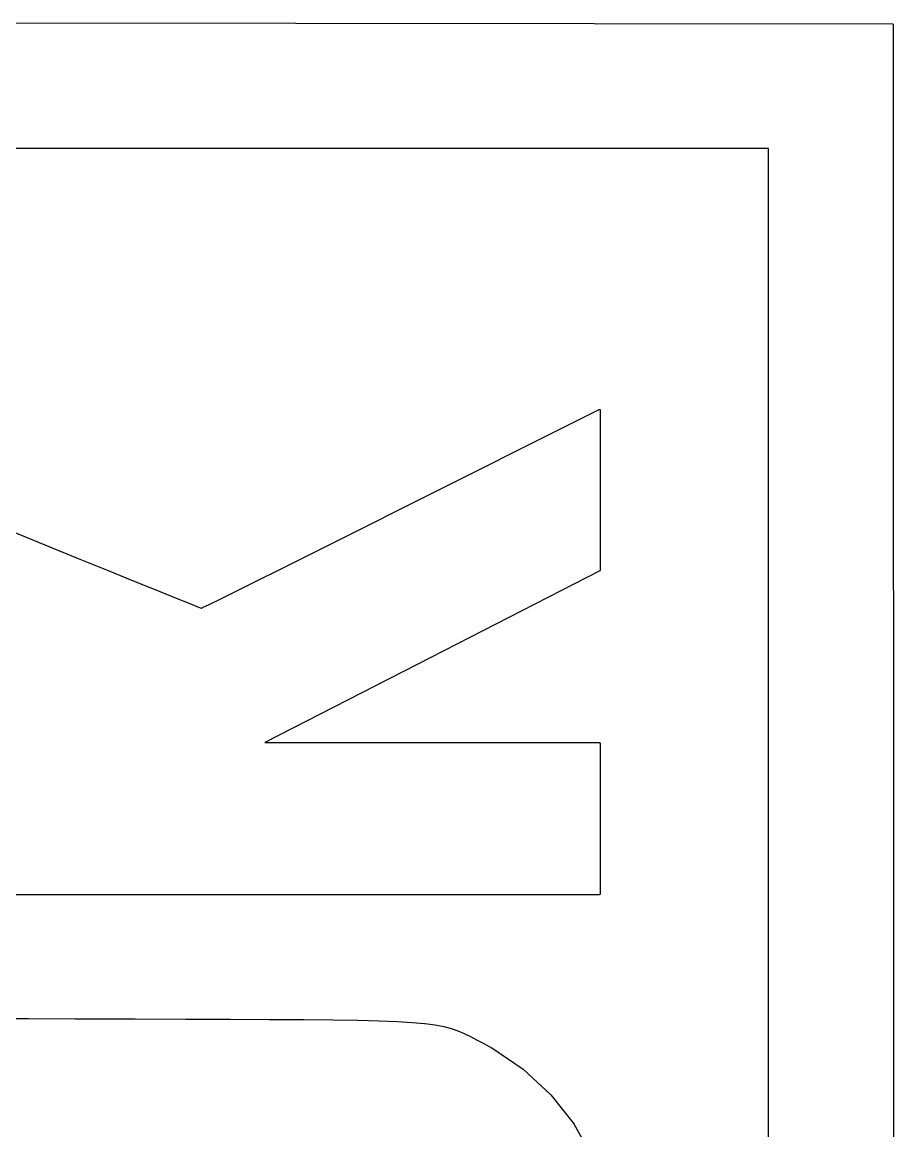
# Model space of a CAD drawing. Extents: x 6.3 to 49.3, y 9.3 to 45.7.
# Drawn here: x 43.55 to 49.32, y 33.27 to 40.6 of the extents above; entities that cross this region are included whole.
import ezdxf

# ---------------------------------------------------------------- set-up
doc = ezdxf.new("R2010")
doc.units = 0
doc.layers.add('BLACK', color=7, linetype='CONTINUOUS')

msp = doc.modelspace()

# ---------------------------------------------------------------- linework, layer by layer
at = {"layer": 'BLACK', "linetype": 'CONTINUOUS'}
for p, q in [((37.2099, 40.6012), (49.3066, 40.5906)), ((49.3066, 40.5906), (49.3067, 40.5906)), ((49.3067, 40.5906), (49.3072, 40.5905)), ((49.3072, 40.5905), (49.3076, 40.5905)), ((49.3076, 40.5905), (49.3076, 40.5905)), ((49.3076, 40.5905), (49.3076, 40.5905)), ((49.3076, 40.5905), (49.3081, 40.5903)), ((49.3081, 40.5903), (49.3085, 40.5902)), ((49.3085, 40.5902), (49.3085, 40.5902)), ((49.3085, 40.5902), (49.3086, 40.5902)), ((49.3086, 40.5902), (49.309, 40.5899)), ((49.309, 40.5899), (49.3094, 40.5897)), ((49.3094, 40.5897), (49.3094, 40.5897)), ((49.3094, 40.5897), (49.3094, 40.5897)), ((49.3094, 40.5897), (49.3098, 40.5894)), ((49.3098, 40.5894), (49.3101, 40.5891)), ((49.3101, 40.5891), (49.3101, 40.5891)), ((49.3101, 40.5891), (49.3102, 40.5891)), ((49.3102, 40.5891), (49.3104, 40.5887)), ((49.3104, 40.5887), (49.3107, 40.5884)), ((49.3107, 40.5884), (49.3108, 40.5883)), ((49.3108, 40.5883), (49.3108, 40.5883)), ((49.3108, 40.5883), (49.311, 40.5879)), ((49.311, 40.5879), (49.3112, 40.5875)), ((49.3112, 40.5875), (49.3112, 40.5875)), ((49.3112, 40.5875), (49.3112, 40.5875)), ((49.3112, 40.5875), (49.3113, 40.587)), ((49.3113, 40.587), (49.3115, 40.5866)), ((49.3115, 40.5866), (49.3115, 40.5865)), ((49.3115, 40.5865), (49.3115, 40.5865)), ((49.3115, 40.5865), (49.3115, 40.5861)), ((49.3115, 40.5861), (49.3116, 40.5856)), ((49.3116, 40.5856), (49.3222, 9.333)), ((48.4867, 39.7657), (38.0403, 39.7657)), ((48.4867, 10.1635), (48.4867, 39.7657)), ((46.0579, 37.384), (47.3676, 38.0407)), ((47.3676, 38.0407), (47.3677, 38.0408)), ((47.3677, 38.0408), (47.3678, 38.0408)), ((47.3678, 38.0408), (47.368, 38.0409)), ((47.368, 38.0409), (47.3683, 38.041)), ((47.3683, 38.041), (47.3686, 38.0411)), ((47.3686, 38.0411), (47.3687, 38.0411)), ((47.3687, 38.0411), (47.3689, 38.0412)), ((47.3689, 38.0412), (47.3692, 38.0412)), ((47.3692, 38.0412), (47.3695, 38.0413)), ((47.3695, 38.0413), (47.3697, 38.0412)), ((47.3697, 38.0412), (47.3699, 38.0413)), ((47.3699, 38.0413), (47.3702, 38.0412)), ((47.3702, 38.0412), (47.3705, 38.0412)), ((47.3705, 38.0412), (47.3707, 38.0412)), ((47.3707, 38.0412), (47.3708, 38.0412)), ((47.3708, 38.0412), (47.3711, 38.0411)), ((47.3711, 38.0411), (47.3715, 38.041)), ((47.3715, 38.041), (47.3716, 38.0409)), ((47.3716, 38.0409), (47.3718, 38.0409)), ((47.3718, 38.0409), (47.3721, 38.0407)), ((47.3721, 38.0407), (47.3723, 38.0406)), ((47.3723, 38.0406), (47.3725, 38.0405)), ((47.3725, 38.0405), (47.3726, 38.0404)), ((47.3726, 38.0404), (47.3729, 38.0402)), ((47.3729, 38.0402), (47.3731, 38.04)), ((47.3731, 38.04), (47.3733, 38.0399)), ((47.3733, 38.0399), (47.3734, 38.0398)), ((47.3734, 38.0398), (47.3736, 38.0395)), ((47.3736, 38.0395), (47.3738, 38.0393)), ((47.3738, 38.0393), (47.3739, 38.0392)), ((47.3739, 38.0392), (47.374, 38.039)), ((47.374, 38.039), (47.3742, 38.0387)), ((47.3742, 38.0387), (47.3743, 38.0385)), ((47.3743, 38.0385), (47.3744, 38.0383)), ((47.3744, 38.0383), (47.3745, 38.0382)), ((47.3745, 38.0382), (47.3745, 38.0379)), ((47.3745, 38.0379), (47.3747, 38.0376)), ((47.3747, 38.0376), (47.3747, 38.0374)), ((47.3747, 38.0374), (47.3747, 38.0372)), ((47.3747, 38.0372), (47.3748, 38.0369)), ((47.3748, 38.0369), (47.3748, 38.0366)), ((47.3748, 38.0366), (47.3748, 38.0364)), ((47.3748, 38.0364), (47.3748, 38.0363)), ((47.3748, 38.0363), (47.3748, 36.9798)), ((45.8388, 37.2741), (46.0579, 37.3839)), ((46.0579, 37.3839), (46.0579, 37.384)), ((46.0579, 37.384), (46.0579, 37.384)), ((43.4677, 37.2424), (43.7045, 37.146)), ((45.6307, 37.17), (45.8387, 37.2741)), ((45.8387, 37.2741), (45.8388, 37.2741)), ((45.8388, 37.2741), (45.8388, 37.2741)), ((45.437, 37.0733), (45.6307, 37.17)), ((45.6307, 37.17), (45.6307, 37.17)), ((43.7045, 37.146), (43.7045, 37.146)), ((43.7045, 37.146), (43.7045, 37.146)), ((43.7045, 37.146), (43.9237, 37.0568)), ((43.9237, 37.0568), (43.9237, 37.0568)), ((43.9237, 37.0568), (44.1228, 36.976)), ((45.2606, 36.9853), (45.437, 37.0733)), ((45.437, 37.0733), (45.437, 37.0733)), ((45.437, 37.0733), (45.437, 37.0733)), ((44.1228, 36.976), (44.1228, 36.976)), ((44.1228, 36.976), (44.2989, 36.9046)), ((45.1045, 36.9077), (45.2605, 36.9853)), ((45.2605, 36.9853), (45.2606, 36.9853)), ((45.2606, 36.9853), (45.2606, 36.9853)), ((47.3721, 36.9754), (46.2556, 36.4026)), ((47.3723, 36.9756), (47.3721, 36.9754)), ((47.3726, 36.9757), (47.3723, 36.9756)), ((47.3727, 36.9758), (47.3726, 36.9757)), ((47.3729, 36.976), (47.3727, 36.9758)), ((47.3731, 36.9762), (47.3729, 36.976)), ((47.3733, 36.9763), (47.3731, 36.9762)), ((47.3735, 36.9765), (47.3733, 36.9763)), ((47.3736, 36.9766), (47.3735, 36.9765)), ((47.3738, 36.9769), (47.3736, 36.9766)), ((47.374, 36.9771), (47.3738, 36.9769)), ((47.3741, 36.9773), (47.374, 36.9771)), ((47.3742, 36.9774), (47.3741, 36.9773)), ((47.3743, 36.9777), (47.3742, 36.9774)), ((47.3744, 36.9779), (47.3743, 36.9777)), ((47.3745, 36.9781), (47.3744, 36.9779)), ((47.3746, 36.9783), (47.3745, 36.9781)), ((47.3747, 36.9788), (47.3746, 36.9786)), ((47.3746, 36.9786), (47.3746, 36.9783)), ((47.3748, 36.9793), (47.3747, 36.9791)), ((47.3747, 36.9791), (47.3747, 36.9788)), ((47.3748, 36.9798), (47.3748, 36.9795)), ((47.3748, 36.9795), (47.3748, 36.9793)), ((44.2989, 36.9046), (44.2989, 36.9046)), ((44.2989, 36.9046), (44.4494, 36.8437)), ((44.972, 36.8419), (45.1045, 36.9076)), ((45.1045, 36.9076), (45.1045, 36.9077)), ((44.4494, 36.8437), (44.4494, 36.8437)), ((44.4494, 36.8437), (44.5715, 36.7944)), ((44.5715, 36.7944), (44.5716, 36.7944)), ((44.5716, 36.7944), (44.5716, 36.7944)), ((44.5716, 36.7944), (44.6626, 36.7579)), ((44.7897, 36.7522), (44.866, 36.7896)), ((44.866, 36.7896), (44.972, 36.8419)), ((44.866, 36.7896), (44.866, 36.7896)), ((44.972, 36.8419), (44.972, 36.8419)), ((44.6626, 36.7579), (44.7198, 36.7352)), ((44.7198, 36.7352), (44.7387, 36.7281)), ((44.7387, 36.7281), (44.7461, 36.7313)), ((44.7461, 36.7313), (44.7897, 36.7522)), ((46.2556, 36.4026), (45.1574, 35.8393)), ((45.1574, 35.8393), (46.2533, 35.839)), ((46.2533, 35.839), (46.2534, 35.839)), ((46.2534, 35.839), (47.3698, 35.8387)), ((47.3698, 35.8387), (47.3699, 35.8387)), ((47.3699, 35.8387), (47.3704, 35.8386)), ((47.3704, 35.8386), (47.3708, 35.8386)), ((47.3708, 35.8386), (47.3709, 35.8386)), ((47.3709, 35.8386), (47.3709, 35.8386)), ((47.3709, 35.8386), (47.3714, 35.8384)), ((47.3714, 35.8384), (47.3718, 35.8383)), ((47.3718, 35.8383), (47.3718, 35.8383)), ((47.3718, 35.8383), (47.3718, 35.8383)), ((47.3718, 35.8383), (47.3722, 35.838)), ((47.3722, 35.838), (47.3726, 35.8378)), ((47.3726, 35.8378), (47.3726, 35.8378)), ((47.3726, 35.8378), (47.3727, 35.8378)), ((47.3727, 35.8378), (47.373, 35.8375)), ((47.373, 35.8375), (47.3734, 35.8372)), ((47.3734, 35.8372), (47.3734, 35.8372)), ((47.3734, 35.8372), (47.3734, 35.8372)), ((47.3734, 35.8372), (47.3737, 35.8368)), ((47.3737, 35.8368), (47.374, 35.8364)), ((47.374, 35.8364), (47.374, 35.8364)), ((47.374, 35.8364), (47.374, 35.8364)), ((47.374, 35.8364), (47.3742, 35.836)), ((47.3742, 35.836), (47.3745, 35.8356)), ((47.3745, 35.8356), (47.3745, 35.8356)), ((47.3745, 35.8356), (47.3745, 35.8355)), ((47.3745, 35.8355), (47.3746, 35.8352)), ((47.3746, 35.8352), (47.3747, 35.8346)), ((47.3747, 35.8346), (47.3747, 35.8346)), ((47.3747, 35.8346), (47.3747, 35.8346)), ((47.3747, 35.8346), (47.3748, 35.8342)), ((47.3748, 35.8342), (47.3748, 35.8337)), ((47.3748, 35.8337), (47.3748, 34.8388)), ((47.3698, 34.8338), (40.9563, 34.8338)), ((47.3703, 34.8339), (47.3698, 34.8338)), ((47.3708, 34.8339), (47.3703, 34.8339)), ((47.3713, 34.8341), (47.3708, 34.8339)), ((47.3708, 34.8339), (47.3708, 34.8339)), ((47.3708, 34.8339), (47.3708, 34.8339)), ((47.3717, 34.8342), (47.3713, 34.8341)), ((47.3722, 34.8344), (47.3717, 34.8342)), ((47.3717, 34.8342), (47.3717, 34.8342)), ((47.3717, 34.8342), (47.3717, 34.8342)), ((47.3726, 34.8346), (47.3722, 34.8344)), ((47.373, 34.835), (47.3726, 34.8347)), ((47.3726, 34.8347), (47.3726, 34.8347)), ((47.3726, 34.8347), (47.3726, 34.8346)), ((47.3733, 34.8353), (47.373, 34.835)), ((47.3734, 34.8353), (47.3733, 34.8353)), ((47.3733, 34.8353), (47.3733, 34.8353)), ((47.3736, 34.8356), (47.3734, 34.8353)), ((47.374, 34.836), (47.3736, 34.8356)), ((47.3742, 34.8364), (47.374, 34.836)), ((47.374, 34.836), (47.374, 34.836)), ((47.374, 34.836), (47.374, 34.836)), ((47.3744, 34.8369), (47.3742, 34.8364)), ((47.3746, 34.8373), (47.3744, 34.8369)), ((47.3744, 34.8369), (47.3744, 34.8369)), ((47.3744, 34.8369), (47.3744, 34.8369)), ((47.3747, 34.8378), (47.3746, 34.8373)), ((47.3748, 34.8383), (47.3747, 34.8378)), ((47.3747, 34.8378), (47.3747, 34.8378)), ((47.3747, 34.8378), (47.3747, 34.8378)), ((47.3748, 34.8388), (47.3748, 34.8383)), ((43.3244, 34.0154), (43.5954, 34.0149)), ((43.5954, 34.0149), (43.5955, 34.0149)), ((43.5955, 34.0149), (43.9033, 34.0141)), ((43.9033, 34.0141), (43.9034, 34.0141)), ((43.9034, 34.0141), (44.2508, 34.0129)), ((44.2508, 34.0129), (44.2509, 34.0129)), ((44.2509, 34.0129), (44.3009, 34.0127)), ((44.3009, 34.0127), (44.3009, 34.0127)), ((44.3009, 34.0127), (44.6347, 34.0116)), ((44.6347, 34.0116), (44.6347, 34.0116)), ((44.6347, 34.0116), (44.9293, 34.0105)), ((44.9293, 34.0105), (44.9294, 34.0105)), ((44.9294, 34.0105), (45.1876, 34.0094)), ((45.1876, 34.0094), (45.1877, 34.0094)), ((45.1877, 34.0094), (45.4124, 34.008)), ((45.4124, 34.008), (45.4124, 34.008)), ((45.4124, 34.008), (45.6065, 34.0061)), ((45.6065, 34.0061), (45.6065, 34.0061)), ((45.6065, 34.0061), (45.6065, 34.0061)), ((45.6065, 34.0061), (45.7726, 34.0035)), ((45.7726, 34.0035), (45.7727, 34.0035)), ((45.7727, 34.0035), (45.7727, 34.0035)), ((45.7727, 34.0035), (45.9137, 34.0001)), ((45.9137, 34.0001), (45.9137, 34.0001)), ((45.9137, 34.0001), (45.9137, 34.0001)), ((45.9137, 34.0001), (46.0324, 33.9955)), ((46.0324, 33.9955), (46.0325, 33.9955)), ((46.0325, 33.9955), (46.0325, 33.9955)), ((46.0325, 33.9955), (46.0325, 33.9955)), ((46.0325, 33.9955), (46.1317, 33.9897)), ((46.1317, 33.9897), (46.1317, 33.9897)), ((46.1317, 33.9897), (46.1318, 33.9897)), ((46.1318, 33.9897), (46.1318, 33.9897)), ((46.1318, 33.9897), (46.2142, 33.9824)), ((46.2142, 33.9824), (46.2143, 33.9824)), ((46.2143, 33.9824), (46.2144, 33.9823)), ((46.2144, 33.9823), (46.2145, 33.9823)), ((46.2145, 33.9823), (46.283, 33.9734)), ((46.283, 33.9734), (46.283, 33.9734)), ((46.283, 33.9734), (46.2832, 33.9733)), ((46.2832, 33.9733), (46.2833, 33.9733)), ((46.2833, 33.9733), (46.3407, 33.9625)), ((46.3407, 33.9625), (46.3407, 33.9625)), ((46.3407, 33.9625), (46.3409, 33.9624)), ((46.3409, 33.9624), (46.341, 33.9624)), ((46.341, 33.9624), (46.3901, 33.9495)), ((46.3901, 33.9495), (46.3902, 33.9495)), ((46.3902, 33.9495), (46.3903, 33.9495)), ((46.3903, 33.9495), (46.3905, 33.9494)), ((46.3905, 33.9494), (46.4341, 33.9343)), ((46.4341, 33.9343), (46.4342, 33.9342)), ((46.4342, 33.9342), (46.4343, 33.9342)), ((46.4343, 33.9342), (46.4344, 33.9341)), ((46.4344, 33.9341), (46.4753, 33.9165)), ((46.4753, 33.9165), (46.4754, 33.9165)), ((46.4754, 33.9165), (46.4755, 33.9164)), ((46.4755, 33.9164), (46.4756, 33.9164)), ((46.4756, 33.9164), (46.5166, 33.8962)), ((46.5166, 33.8962), (46.5166, 33.8961)), ((46.5166, 33.8961), (46.5166, 33.8961)), ((46.5166, 33.8961), (46.5167, 33.8961)), ((46.5167, 33.8961), (46.5606, 33.873)), ((46.5606, 33.873), (46.5606, 33.873)), ((46.5606, 33.873), (46.6102, 33.8468)), ((46.6102, 33.8468), (46.6102, 33.8468)), ((46.6102, 33.8468), (46.6102, 33.8468)), ((46.6102, 33.8468), (46.6572, 33.8213)), ((46.6572, 33.8213), (46.6573, 33.8213)), ((46.6573, 33.8213), (46.6575, 33.8211)), ((46.6575, 33.8211), (46.6577, 33.821)), ((46.6577, 33.821), (46.8647, 33.6813)), ((46.8647, 33.6813), (46.8647, 33.6813)), ((46.8647, 33.6813), (46.865, 33.6811)), ((46.865, 33.6811), (46.8653, 33.6808)), ((46.8653, 33.6808), (47.0479, 33.5112)), ((47.0479, 33.5112), (47.048, 33.5111)), ((47.048, 33.5111), (47.0482, 33.5108)), ((47.0482, 33.5108), (47.0485, 33.5106)), ((47.0485, 33.5106), (47.2025, 33.3161)), ((47.2025, 33.3161), (47.2025, 33.3161)), ((47.2025, 33.3161), (47.2027, 33.3158)), ((47.2027, 33.3158), (47.2029, 33.3155)), ((47.2029, 33.3155), (47.3241, 33.1014))]:
    msp.add_line(p, q, dxfattribs=at)

doc.saveas('drawing.dxf')
